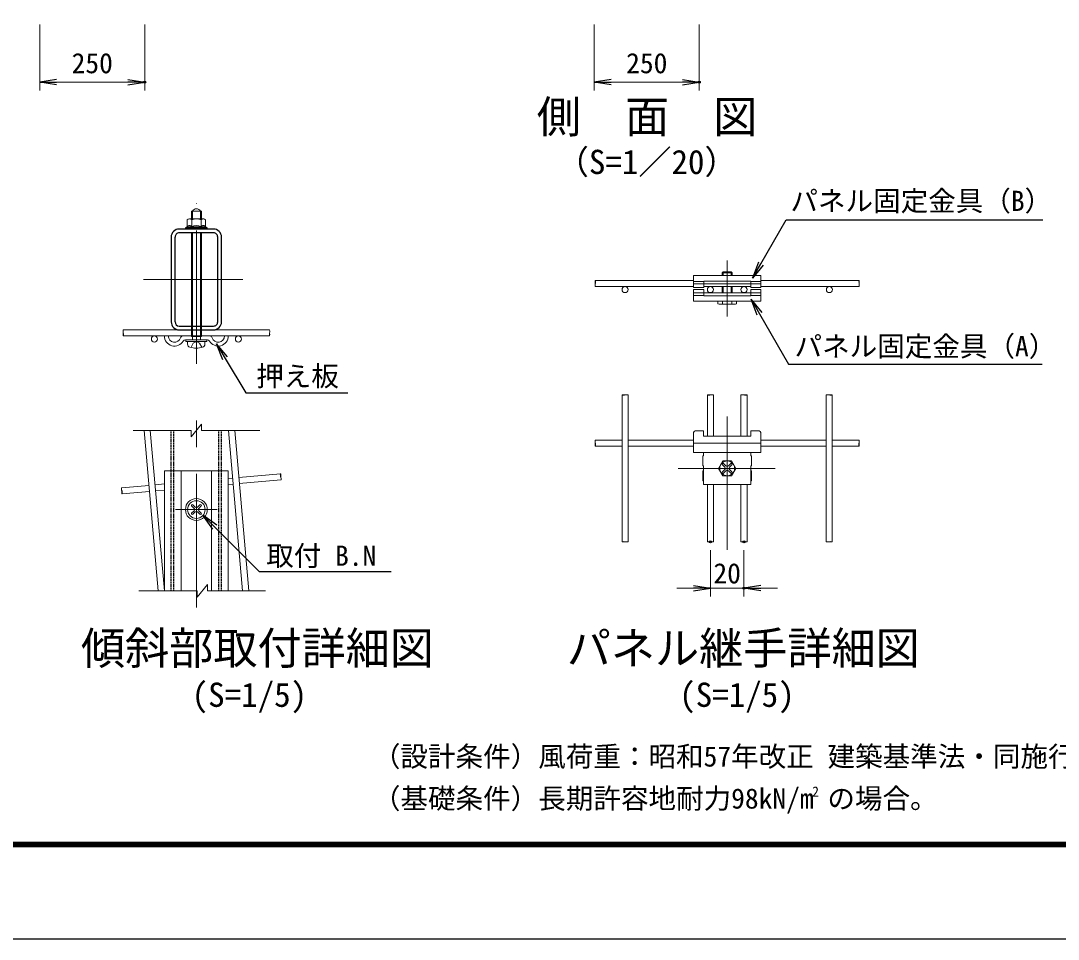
# Model space of a CAD drawing. Units: millimetres, scale not verified, with parts at other scales. Extents: x -4200 to 4200, y -2970 to 2970.
# Drawn here: x -1171 to 1299, y -2970 to -785 of the extents above; entities that cross this region are included whole.
import ezdxf
from ezdxf.enums import TextEntityAlignment as Align

# ---------------------------------------------------------------- set-up
doc = ezdxf.new("R2010")
doc.units = ezdxf.units.MM
doc.header["$LTSCALE"] = 10
doc.header["$PDMODE"] = 32
doc.header["$PDSIZE"] = 5
doc.linetypes.add('USER1', pattern=[50.8, 31.75, -6.35, 6.35, -6.35])
doc.linetypes.add('USER2', pattern=[0.375, 0.25, -0.125])
for name, color, linetype, lineweight in [('0-0_D-TTL-TXT', 7, 'Continuous', 25), ('0-3_D-STR-DIM', 7, 'Continuous', 13), ('0-4_D-STR3', 3, 'Continuous', 13), ('0-5_D-BMK', 2, 'USER1', 13), ('0-6_D-STR1', 1, 'Continuous', 25), ('0-7_D-STR2', 7, 'Continuous', 13), ('0-B_D-STR-TXT', 7, 'Continuous', 25), ('0-C_D-TTL', 7, 'Continuous', 25)]:
    doc.layers.add(name, color=color, linetype=linetype, lineweight=lineweight)
doc.layers.add('0-9_0', color=7, linetype='Continuous')
doc.layers.add('0-A_Defpoints', color=7, linetype='Continuous')
doc.styles.add('ＭＳ ゴシック', font='')
doc.styles.get('ＭＳ ゴシック').set_extended_font_data('MS Gothic')

# ---------------------------------------------------------------- blocks, each defined once
blk = doc.blocks.new('_Open')
at = {"layer": '0-9_0'}
blk.add_line((-10, 1.667), (0, 0), dxfattribs=at)
blk.add_lwpolyline([(-10, -1.667), (0, 0), (-10, 0)], dxfattribs=at)
blk = doc.blocks.new('MLeader5')
at = {"layer": '0-B_D-STR-TXT'}
blk.add_line((-689.6, -1591.57), (-704.36, -1553.8), dxfattribs=at)
for points in [[(-678.15, -1584.74), (-704.36, -1553.8), (-683.88, -1588.15)], [(-683.88, -1588.15), (-634.83, -1670.41), (-399.01, -1670.41), (-391.81, -1670.41)]]:
    blk.add_lwpolyline(points, dxfattribs=at)
blk = doc.blocks.new('MLeader6')
at = {"layer": '0-B_D-STR-TXT'}
blk.add_line((-713.56, -1994.21), (-737.13, -1961.21), dxfattribs=at)
for points in [[(-704.13, -1984.78), (-737.13, -1961.21), (-708.84, -1989.49)], [(-708.84, -1989.49), (-602.97, -2095.37), (-296.32, -2095.37), (-289.12, -2095.37)]]:
    blk.add_lwpolyline(points, dxfattribs=at)
blk = doc.blocks.new('MLeader7')
at = {"layer": '0-B_D-STR-TXT'}
blk.add_line((582.23, -1485.5), (568, -1447.53), dxfattribs=at)
for points in [[(593.78, -1478.83), (568, -1447.53), (588, -1482.17)], [(588, -1482.17), (657.12, -1601.88), (1253.08, -1601.88), (1260.28, -1601.88)]]:
    blk.add_lwpolyline(points, dxfattribs=at)
blk = doc.blocks.new('MLeader8')
at = {"layer": '0-B_D-STR-TXT'}
blk.add_line((596.81, -1366.18), (571.03, -1397.49), dxfattribs=at)
for points in [[(591.03, -1362.85), (651.38, -1258.33), (1254.6, -1258.33), (1261.8, -1258.33)], [(585.26, -1359.52), (571.03, -1397.49), (591.03, -1362.85)]]:
    blk.add_lwpolyline(points, dxfattribs=at)

msp = doc.modelspace()

# ---------------------------------------------------------------- linework, layer by layer
at = {"layer": '0-3_D-STR-DIM'}
for p, q in [((-1125.45, -793.62), (-1125.45, -950.94)), ((-875.45, -793.62), (-875.45, -950.94)), ((194.37, -793.62), (194.37, -950.94)), ((444.37, -793.62), (444.37, -950.94)), ((-1085.45, -930.94), (-915.45, -930.94)), ((234.37, -930.94), (404.37, -930.94)), ((-765.03, -1774.48), (-740.03, -1744.48)), ((-740.03, -1759.48), (-740.03, -1744.48)), ((-765.03, -1759.48), (-903.18, -1759.48)), ((-765.03, -1774.48), (-765.03, -1759.48)), ((-601.88, -1759.48), (-740.03, -1759.48)), ((470.82, -2044.52), (470.82, -2154.77)), ((550.81, -2044.52), (550.81, -2154.77)), ((-751.03, -2140.96), (-889.18, -2140.96)), ((-751.03, -2155.96), (-726.03, -2125.96)), ((-751.03, -2155.96), (-751.03, -2140.96)), ((-726.03, -2140.96), (-726.03, -2125.96)), ((-587.88, -2140.96), (-726.03, -2140.96)), ((430.82, -2134.77), (390.82, -2134.77)), ((470.82, -2134.77), (550.81, -2134.77)), ((590.81, -2134.77), (630.81, -2134.77))]:
    msp.add_line(p, q, dxfattribs=at)
at = {"layer": '0-4_D-STR3'}
for p, q in [((-774.63, -1258.39), (-774.63, -1274.93)), ((-769.16, -1256.39), (-735.17, -1256.39)), ((-764.53, -1256.39), (-764.53, -1237.99)), ((-764.53, -1237.99), (-740.53, -1237.99)), ((-763.58, -1258.39), (-763.58, -1274.93)), ((-762.13, -1256.39), (-762.13, -1237.99)), ((-742.93, -1256.39), (-742.93, -1237.99)), ((-741.48, -1258.39), (-741.48, -1274.93)), ((-740.53, -1256.39), (-740.53, -1237.99)), ((-730.43, -1258.39), (-730.43, -1274.93)), ((-778.53, -1277.19), (-726.53, -1277.19)), ((-778.53, -1280.39), (-726.53, -1280.39)), ((-774.63, -1274.93), (-730.43, -1274.93)), ((-764.53, -1535.99), (-764.53, -1289.59)), ((-762.13, -1543.99), (-762.13, -1289.59)), ((-742.93, -1543.99), (-742.93, -1289.59)), ((-740.53, -1535.99), (-740.53, -1289.59)), ((501.24, -1382.49), (501.24, -1391.31)), ((501.24, -1382.49), (520.64, -1382.49)), ((520.64, -1382.49), (520.64, -1391.31)), ((520.64, -1382.49), (523.07, -1384.91)), ((590.94, -1391.13), (430.94, -1391.13)), ((430.94, -1419.13), (430.94, -1391.13)), ((430.94, -1405.13), (454.94, -1405.13)), ((566.94, -1404.22), (454.94, -1404.22)), ((454.94, -1404.22), (454.94, -1419.13)), ((498.82, -1384.91), (498.82, -1391.31)), ((523.07, -1384.91), (523.07, -1391.31)), ((566.94, -1404.22), (566.94, -1419.13)), ((566.94, -1405.13), (590.94, -1405.13)), ((590.94, -1419.13), (590.94, -1391.13)), ((430.94, -1411.13), (590.94, -1411.13)), ((454.94, -1419.13), (430.94, -1419.13)), ((454.94, -1424.34), (430.94, -1424.34)), ((430.94, -1424.34), (430.94, -1452.34)), ((454.94, -1439.25), (454.94, -1424.34)), ((498.82, -1432.34), (498.82, -1417.13)), ((501.24, -1432.34), (501.24, -1417.13)), ((520.64, -1432.34), (520.64, -1417.13)), ((523.07, -1432.34), (523.07, -1417.13)), ((590.94, -1419.13), (566.94, -1419.13)), ((590.94, -1424.34), (566.94, -1424.34)), ((566.94, -1439.25), (566.94, -1424.34)), ((590.94, -1424.34), (590.94, -1452.34)), ((430.94, -1432.34), (566.94, -1432.34)), ((430.94, -1438.34), (454.94, -1438.34)), ((590.94, -1452.34), (430.94, -1452.34)), ((566.94, -1439.25), (454.94, -1439.25)), ((488.92, -1452.34), (488.92, -1457.96)), ((499.93, -1452.34), (499.93, -1457.96)), ((521.96, -1452.34), (521.96, -1457.96)), ((532.97, -1457.96), (532.97, -1452.34)), ((566.94, -1432.34), (590.94, -1432.34)), ((566.94, -1438.34), (590.94, -1438.34)), ((494.42, -1459.43), (527.46, -1459.43)), ((-778.67, -1543.99), (-726.39, -1543.99)), ((-777.53, -1547.99), (-777.53, -1543.99)), ((-777.53, -1547.99), (-727.53, -1547.99)), ((-773.53, -1554.09), (-773.53, -1547.99)), ((-765.13, -1561.34), (-759.94, -1551.65)), ((-759.94, -1551.65), (-752.53, -1547.71)), ((-752.53, -1547.71), (-744.91, -1551.65)), ((-744.91, -1551.65), (-739.93, -1561.34)), ((-732.07, -1554.24), (-732.07, -1547.99)), ((-727.53, -1547.99), (-727.53, -1543.99)), ((430.81, -1764.63), (430.81, -1811.76)), ((454.81, -1760.63), (434.81, -1760.63)), ((454.81, -1772.79), (454.81, -1760.63)), ((566.81, -1772.79), (454.81, -1772.79)), ((566.81, -1760.63), (586.81, -1760.63)), ((566.81, -1772.79), (566.81, -1760.63)), ((590.81, -1764.63), (590.81, -1811.76)), ((430.81, -1789.76), (590.81, -1789.76)), ((590.81, -1811.76), (430.81, -1811.76)), ((452.81, -1819.76), (454.81, -1819.76)), ((452.81, -1819.76), (452.81, -1843.76)), ((454.81, -1811.76), (454.81, -1819.76)), ((566.81, -1811.76), (566.81, -1819.76)), ((566.81, -1819.76), (568.81, -1819.76)), ((568.81, -1819.76), (568.81, -1843.76)), ((452.81, -1843.76), (454.81, -1843.76)), ((454.81, -1843.76), (454.81, -1887.76)), ((500.62, -1832.11), (490.43, -1849.76)), ((500.62, -1867.42), (490.43, -1849.76)), ((499.5, -1841.28), (505.16, -1846.94)), ((500.62, -1832.11), (521.01, -1832.11)), ((502.33, -1838.45), (507.99, -1844.11)), ((519.3, -1838.45), (513.64, -1844.11)), ((522.13, -1841.28), (516.47, -1846.94)), ((521.01, -1832.11), (531.2, -1849.76)), ((566.81, -1843.76), (568.81, -1843.76)), ((566.81, -1843.76), (566.81, -1887.76)), ((-676.53, -1855.76), (-828.53, -1855.76)), ((-828.53, -2140.96), (-828.53, -1855.76)), ((-788.53, -1855.76), (-788.53, -2140.96)), ((-716.53, -1855.76), (-716.53, -2140.96)), ((-676.53, -2140.96), (-676.53, -1855.76)), ((452.81, -1855.76), (454.81, -1855.76)), ((452.81, -1855.76), (452.81, -1879.76)), ((499.5, -1858.25), (505.16, -1852.59)), ((502.33, -1861.08), (507.99, -1855.42)), ((519.3, -1861.08), (513.64, -1855.42)), ((522.13, -1858.25), (516.47, -1852.59)), ((566.81, -1855.76), (568.81, -1855.76)), ((568.81, -1855.76), (568.81, -1879.76)), ((452.81, -1879.76), (454.81, -1879.76)), ((454.81, -1887.76), (566.81, -1887.76)), ((566.81, -1879.76), (568.81, -1879.76)), ((-752.53, -1976.29), (-752.53, -1916.27)), ((-763.84, -1939.28), (-758.19, -1944.94)), ((-763.84, -1956.25), (-758.19, -1950.59)), ((-761.02, -1936.45), (-755.36, -1942.11)), ((-744.05, -1936.45), (-749.7, -1942.11)), ((-741.22, -1939.28), (-746.87, -1944.94)), ((-741.22, -1956.25), (-746.87, -1950.59)), ((-761.02, -1959.08), (-755.36, -1953.42)), ((-744.04, -1959.08), (-749.7, -1953.42))]:
    msp.add_line(p, q, dxfattribs=at)
for points in [[(-778.53, -1280.39), (-778.53, -1277.19), (-774.63, -1274.93)], [(-726.53, -1280.39), (-726.53, -1277.19), (-730.43, -1274.93)], [(501.24, -1382.49), (498.82, -1384.91), (523.07, -1384.91)], [(500.62, -1867.42), (521.01, -1867.42), (531.2, -1849.76)]]:
    msp.add_lwpolyline(points, dxfattribs=at)
for centre, radius in [((510.81, -1849.76), 17.66), ((-752.53, -1947.76), 26), ((-752.6, -1947.76), 21)]:
    msp.add_circle(centre, radius, dxfattribs=at)
for centre, radius, start, end in [((-752.53, -1242.67), 10.68, 25.98923, 154.01077), ((-769.11, -1265.02), 8.63, 50.19668, 129.80332), ((-752.53, -1287.91), 31.53, 69.48158, 110.51842), ((-735.96, -1264.86), 8.51, 49.53759, 130.46241), ((-769.11, -1277.81), 6.23, 27.51974, 152.48026), ((-752.45, -1291.76), 20.18, 56.51716, 123.48284), ((-741.4, -1275.03), 0.125, 130.87793, 49.12207), ((-735.89, -1277.7), 6.12, 26.8485, 154.13989), ((494.42, -1448.42), 11.01, 240, 300), ((510.94, -1417.59), 41.84, 254.73852, 285.26148), ((527.46, -1448.42), 11.01, 240, 300), ((-804.53, -1534.79), 24, 180, 329.55795), ((-804.53, -1534.79), 14.8, 180, 343.23413), ((-784.61, -1540.79), 6, 90, 163.23413), ((-778.67, -1549.99), 6, 90, 149.55795), ((-765.93, -1554.09), 7.6, 180, 253.92714), ((-739.67, -1554.24), 7.6, 285.41383, 0), ((-726.39, -1549.99), 6, 30.44205, 90), ((-700.53, -1534.79), 24, 210.44205, 0), ((-720.45, -1540.79), 6, 16.76587, 90), ((-700.53, -1534.79), 14.8, 196.76587, 0), ((-752.53, -1507.59), 56, 253.92714, 285.41383), ((434.81, -1764.63), 4, 90, 180), ((586.81, -1764.63), 4, 0, 90), ((500.92, -1839.86), 2, 45, 225), ((502.33, -1849.76), 4, 314.99999, 45), ((510.82, -1841.28), 4, 225.00001, 314.99999), ((519.3, -1849.76), 4, 135, 225.00001), ((520.71, -1839.86), 2, 315.00048, 135.00047), ((500.92, -1859.66), 2, 135.00001, 314.99999), ((510.82, -1858.25), 4, 45, 135), ((520.71, -1859.66), 2, 225.00002, 45), ((-762.43, -1937.87), 2, 45, 225), ((-761.02, -1947.76), 4, 314.99999, 45), ((-752.53, -1939.28), 4, 225.00001, 314.99999), ((-744.04, -1947.76), 4, 135, 225.00001), ((-742.63, -1937.87), 2, 315.00048, 135.00047), ((-762.43, -1957.66), 2, 135.00001, 314.99999), ((-752.53, -1956.25), 4, 45, 135), ((-742.63, -1957.66), 2, 225.00002, 45)]:
    msp.add_arc(centre, radius, start, end, dxfattribs=at)
at = {"layer": '0-5_D-BMK'}
for p, q in [((-752.53, -1601.24), (-752.53, -1219.65)), ((510.94, -1355.29), (510.94, -1488.35)), ((-878.77, -1400.56), (-641.93, -1400.56)), ((510.82, -2043.78), (510.81, -1684.2)), ((-752.53, -2180.55), (-752.53, -1714.97)), ((394.48, -1849.76), (624.88, -1849.76)), ((-802.49, -1947.76), (-702.7, -1947.76))]:
    msp.add_line(p, q, dxfattribs=at)
at = {"layer": '0-6_D-STR1'}
for p, q in [((-711.56, -1280.39), (-793.5, -1280.39)), ((-812.53, -1299.58), (-812.53, -1501.19)), ((-803.33, -1501.26), (-803.33, -1299.51)), ((-711.66, -1289.59), (-793.4, -1289.59)), ((-701.73, -1501.26), (-701.73, -1299.51)), ((-692.53, -1501.19), (-692.53, -1299.58)), ((-793.44, -1520.39), (-711.62, -1520.39)), ((-793.4, -1511.19), (-711.66, -1511.19))]:
    msp.add_line(p, q, dxfattribs=at)
at = {"layer": '0-6_D-STR1', "linetype": 'USER2'}
for p, q in [((-812.53, -2140.96), (-812.53, -1759.48)), ((-806.13, -2140.96), (-806.13, -1759.48)), ((-698.93, -2140.96), (-698.93, -1759.48)), ((-692.53, -2140.96), (-692.53, -1759.48))]:
    msp.add_line(p, q, dxfattribs=at)
at = {"layer": '0-6_D-STR1'}
for centre, radius, start, end in [((-793.33, -1299.58), 19.2, 90, 180.00001), ((-711.73, -1299.58), 19.2, 0.00001, 90.00002), ((-793.33, -1299.58), 10, 90, 180.00001), ((-711.73, -1299.58), 10, 0.00001, 90.00002), ((-793.33, -1501.19), 19.2, 180.00001, 270), ((-793.33, -1501.19), 10, 180.00001, 270), ((-711.73, -1501.19), 19.2, 270, 0.00001), ((-711.73, -1501.19), 10, 270, 0.00001)]:
    msp.add_arc(centre, radius, start, end, dxfattribs=at)
at = {"layer": '0-7_D-STR2'}
for p, q in [((430.94, -1402.73), (196.97, -1402.73)), ((590.94, -1402.73), (824.92, -1402.73)), ((430.94, -1417.13), (196.97, -1417.13)), ((454.94, -1417.13), (566.94, -1417.13)), ((590.94, -1417.13), (824.92, -1417.13)), ((-578.42, -1520.39), (-926.64, -1520.39)), ((-578.43, -1534.79), (-926.65, -1534.79)), ((-764.53, -1535.99), (-740.53, -1535.99)), ((260.53, -1675.01), (260.53, -2024.52)), ((274.93, -1675.01), (274.93, -2024.52)), ((463.61, -1675.01), (463.61, -1772.79)), ((478.01, -1675.01), (478.01, -1772.79)), ((543.62, -1675.01), (543.62, -1772.79)), ((558.02, -1675.01), (558.02, -1772.79)), ((746.69, -1675.01), (746.69, -2024.52)), ((761.09, -1675.01), (761.09, -2024.52)), ((-843.24, -2140.96), (-876.61, -1759.48)), ((-828.78, -2140.96), (-862.16, -1759.48)), ((-642.47, -2140.96), (-675.85, -1759.48)), ((-628.02, -2140.96), (-661.39, -1759.48)), ((260.53, -1782.56), (196.97, -1782.56)), ((260.53, -1796.96), (196.97, -1796.96)), ((430.81, -1782.56), (274.93, -1782.56)), ((430.81, -1796.96), (274.93, -1796.96)), ((590.81, -1782.56), (746.69, -1782.56)), ((590.81, -1796.96), (746.69, -1796.96)), ((761.09, -1782.56), (824.66, -1782.56)), ((761.09, -1796.96), (824.66, -1796.96)), ((-676.46, -1873.65), (-665.94, -1872.73)), ((-651.6, -1871.48), (-552.44, -1862.8)), ((-865.18, -1890.16), (-930.49, -1895.88)), ((-828.46, -1886.95), (-850.83, -1888.91)), ((-676.6, -1888.12), (-664.69, -1887.08)), ((-650.34, -1885.82), (-551.18, -1877.15)), ((463.61, -1887.76), (463.61, -2024.52)), ((478.01, -1887.76), (478.01, -2024.52)), ((543.62, -1887.76), (543.62, -2024.52)), ((558.02, -1887.76), (558.02, -2024.52)), ((-863.92, -1904.51), (-929.24, -1910.22)), ((-828.6, -1901.42), (-849.58, -1903.25))]:
    msp.add_line(p, q, dxfattribs=at)
for centre in [(267.74, -1424.34), (470.82, -1424.34), (550.82, -1424.33), (754.15, -1424.34), (-852.53, -1541.99), (-652.53, -1541.99)]:
    msp.add_circle(centre, 7.2, dxfattribs=at)
for centre, major_axis, ratio in [((196.97, -1406.36), (0, -3.6), 0.114898), ((824.92, -1406.36), (0, 3.6), 0.114898), ((-926.64, -1531.19), (0, -3.6), 0.114898), ((-578.42, -1531.19), (0, 3.6), 0.114898), ((264.13, -1675.01), (-3.6, 0), 0.114898), ((467.21, -1675.01), (-3.6, 0), 0.114898), ((554.41, -1675.01), (3.6, 0), 0.114898), ((757.49, -1675.01), (3.6, 0), 0.114898), ((196.97, -1793.37), (0, -3.6), 0.114898), ((824.66, -1793.37), (0, 3.6), 0.114898), ((-552.11, -1866.39), (-0.31, 3.59), 0.166491), ((-929.55, -1906.64), (0.31, -3.59), 0.166491), ((264.13, -2024.52), (-3.6, 0), 0.114898), ((467.21, -2024.52), (-3.6, 0), 0.114898), ((554.41, -2024.52), (3.6, 0), 0.114898), ((757.49, -2024.52), (3.6, 0), 0.114898)]:
    msp.add_ellipse(centre, major_axis=major_axis, ratio=ratio, dxfattribs=at)
for centre, major_axis, ratio, start_param, end_param in [((196.97, -1413.57), (0, 3.6), 0.114898, 0.0000003, 3.1416916), ((824.92, -1413.57), (0, 3.6), 0.114898, 3.1414937, 6.283185), ((-926.64, -1523.99), (0, -3.6), 0.114898, 3.1414937, 6.283185), ((-578.42, -1523.99), (0, -3.6), 0.114898, 0.0000003, 3.1416916), ((271.34, -1675.01), (-3.6, 0), 0.114898, 3.1414937, 6.283185), ((474.42, -1675.01), (-3.6, 0), 0.114898, 3.1414937, 6.283185), ((547.21, -1675.01), (3.6, 0), 0.114898, 0.0000003, 3.1416916), ((750.29, -1675.01), (3.6, 0), 0.114898, 0.0000003, 3.1416916), ((196.97, -1786.16), (0, -3.6), 0.114898, 3.1414937, 6.283185), ((824.66, -1786.16), (0, -3.6), 0.114898, 0.0000003, 3.1416916), ((-551.49, -1873.56), (-0.31, 3.59), 0.166491, 3.1278473, 6.2969948), ((-930.18, -1899.46), (0.31, -3.59), 0.166491, 3.1278473, 6.2969948), ((271.34, -2024.52), (-3.6, 0), 0.114898, 0.0000003, 3.1416916), ((474.42, -2024.52), (-3.6, 0), 0.114898, 0.0000003, 3.1416916), ((547.21, -2024.52), (3.6, 0), 0.114898, 3.1414937, 6.283185), ((750.29, -2024.52), (3.6, 0), 0.114898, 3.1414937, 6.283185)]:
    msp.add_ellipse(centre, major_axis=major_axis, ratio=ratio, start_param=start_param, end_param=end_param, dxfattribs=at)
at = {"layer": '0-A_Defpoints'}
for p in [(-875.45, -930.94), (444.37, -930.94), (470.82, -2024.52), (550.81, -2024.52), (550.81, -2134.77)]:
    msp.add_point(p, dxfattribs=at)
at = {"layer": '0-C_D-TTL', "color": 2}
msp.add_lwpolyline([(-4200, 2970), (4200, 2970), (4200, -2970), (-4200, -2970)], close=True, dxfattribs=at)
at = {"layer": '0-C_D-TTL'}
for points in [[(-3930, 2750), (3930, 2750), (3930, -2750), (-3930, -2750)], [(-3927.5, 2747.5), (3927.5, 2747.5), (3927.5, -2747.5), (-3927.5, -2747.5)], [(-3925, 2745), (3925, 2745), (3925, -2745), (-3925, -2745)], [(-3922.5, 2742.5), (3922.5, 2742.5), (3922.5, -2742.5), (-3922.5, -2742.5)], [(-3920, 2740), (3920, 2740), (3920, -2740), (-3920, -2740)]]:
    msp.add_lwpolyline(points, close=True, dxfattribs=at)

# ---------------------------------------------------------------- block references
at = {"layer": '0-3_D-STR-DIM', "xscale": 4, "yscale": 4, "rotation": 180}
for p in [(-1125.45, -930.94), (194.37, -930.94), (550.81, -2134.77)]:
    msp.add_blockref('_Open', p, dxfattribs=at)
at = {"layer": '0-3_D-STR-DIM', "xscale": 4, "yscale": 4}
for p in [(-875.45, -930.94), (444.37, -930.94), (470.82, -2134.77)]:
    msp.add_blockref('_Open', p, dxfattribs=at)
at = {"layer": '0-B_D-STR-TXT'}
for name in ['MLeader8', 'MLeader7', 'MLeader5', 'MLeader6']:
    msp.add_blockref(name, (0, 0), dxfattribs=at)

# ---------------------------------------------------------------- texts
at = {"layer": '0-0_D-TTL-TXT', "style": 'ＭＳ ゴシック'}
for s, height, p in [('側\u3000面\u3000図', 76.98, (57.61, -1074.9)), ('（S=1／20）', 57.7, (103.09, -1166.87)), ('傾斜部取付詳細図', 76.98, (-1027.2, -2339.03)), ('パネル継手詳細図', 76.98, (129.11, -2339.03)), ('(S=1/5)', 57.7, (-763.74, -2434.47)), ('(S=1/5)', 57.7, (396.67, -2434.47)), ('（設計条件）風荷重：昭和57年改正 建築基準法・同施行令に基づく風圧力に準拠。', 48.09, (-332.45, -2573.6)), ('（基礎条件）長期許容地耐力98kN/m の場合。', 48.09, (-332.45, -2673.6)), ('2', 24.05, (713.02, -2637.79))]:
    msp.add_text(s, height=height, dxfattribs=at).set_placement(p, align=Align.BOTTOM_LEFT)
at = {"layer": '0-3_D-STR-DIM', "style": 'ＭＳ ゴシック'}
for s, p in [('250', (-1049.45, -924.19)), ('250', (270.37, -924.19)), ('20', (478.06, -2137.82))]:
    msp.add_text(s, height=48.09, dxfattribs=at).set_placement(p, align=Align.BOTTOM_LEFT)
at = {"layer": '0-B_D-STR-TXT', "style": 'ＭＳ ゴシック'}
for s, p in [('パネル固定金具（B）', (661.31, -1251.91)), ('パネル固定金具（A）', (671.13, -1597.72)), ('押え板', (-610.11, -1668.8)), ('取付 B.N', (-586.37, -2096.03))]:
    msp.add_text(s, height=48.09, dxfattribs=at).set_placement(p, align=Align.BOTTOM_LEFT)

doc.saveas('drawing.dxf')
